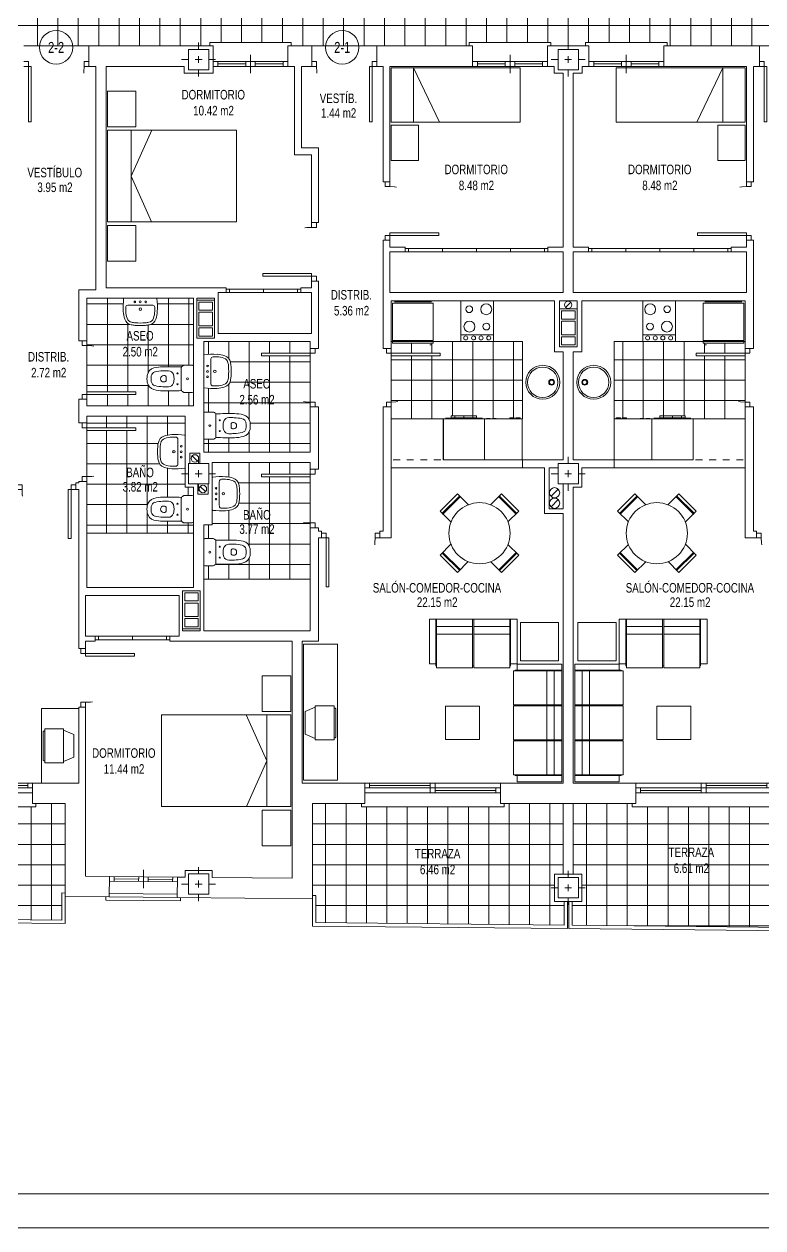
# Model space of a CAD drawing. Header units: millimetres. Extents: x 1426 to 1585, y -58 to 4.
# Drawn here: x 1497.25 to 1508.12, y -57.73 to -40.01 of the extents above; entities that cross this region are included whole.
import ezdxf
from ezdxf.enums import TextEntityAlignment as Align

# ---------------------------------------------------------------- set-up
doc = ezdxf.new("R2010")
doc.units = ezdxf.units.MM
doc.header["$LTSCALE"] = 0.35
for name, pattern in [('DASHDOT', [1, 0.5, -0.25, 0, -0.25]), ('HIDDEN', [0.375, 0.25, -0.125]), ('PUNTOS', [6.35, 0, -6.35])]:
    doc.linetypes.add(name, pattern=pattern)
doc.layers.get('0').update_dxf_attribs({"color": 5, "lineweight": 0})
for name, color, linetype, lineweight in [('BAJANTES', 9, 'Continuous', 0), ('BARRIDO_PUERTA', 251, 'PUNTOS', 0), ('CARPINTERIA', 4, 'Continuous', 0), ('COCINA', 7, 'Continuous', 0), ('CUBIERTA', 2, 'Continuous', 0), ('ESCALERAS', 7, 'Continuous', 0), ('FORMATO', 7, 'Continuous', 0), ('GRAFISMOS', 8, 'DASHDOT', 0), ('MUEBLES', 7, 'Continuous', 0), ('MUROS', 1, 'Continuous', 0), ('OCULTO', 11, 'HIDDEN', 0), ('PILARES', 7, 'Continuous', 0), ('SANITARIOS', 7, 'Continuous', 0), ('SHUNT', 9, 'Continuous', 0), ('SOLERIA', 251, 'Continuous', 0), ('SUPERFICIES', 2, 'Continuous', 0), ('TEXTOS', 3, 'Continuous', 0)]:
    doc.layers.add(name, color=color, linetype=linetype, lineweight=lineweight)
doc.styles.add('SWIS721 Lt', font='swisscl.ttf')
pattern_1 = [(90, (1501.45743, -44.68548), (-0.3, 6e-17), []), (180, (1501.45743, -44.68548), (-6e-17, -0.3), [])]

# ---------------------------------------------------------------- blocks, each defined once
blk = doc.blocks.new('PILAR 30x30')
at = {"layer": 'GRAFISMOS', "ltscale": 0.5}
for p, q in [((0, 0.25), (0, -0.25)), ((0.25, 0), (-0.25, 0))]:
    blk.add_line(p, q, dxfattribs=at)
at = {"layer": 'PILARES'}
blk.add_lwpolyline([(0.15, -0.15), (0.15, 0.15), (-0.15, 0.15), (-0.15, -0.15)], close=True, dxfattribs=at)
blk = doc.blocks.new('A$C7B596D43')
at = {"layer": 'MUEBLES'}
for p, q in [((0, 1.499), (0, 1.9)), ((0.516, 1.9), (0, 1.9)), ((0.516, 1.499), (0.516, 1.9)), ((0.564, 1.499), (0.564, 1.9)), ((1.364, 1.9), (0.564, 1.9)), ((1.364, 0), (1.364, 1.9)), ((0, 1.499), (0.516, 1.499)), ((1.364, 1.57), (0.564, 1.57)), ((0.564, 1.19), (1.364, 1.57)), ((0.564, 1.499), (0.564, 0)), ((0.564, 0), (1.364, 0))]:
    blk.add_line(p, q, dxfattribs=at)
blk = doc.blocks.new('M MESA o90')
at = {"layer": 'MUEBLES'}
for p, q in [((-0.18, 0.412), (-0.18, 0.638)), ((-0.18, 0.638), (0.18, 0.638)), ((-0.18, 0.58), (-0.18, 0.594)), ((-0.18, 0.594), (0.18, 0.594)), ((0.18, 0.58), (-0.18, 0.58)), ((0.18, 0.638), (0.18, 0.412)), ((-0.638, -0.178), (-0.638, 0.182)), ((-0.638, 0.182), (-0.412, 0.182)), ((-0.594, -0.178), (-0.594, 0.182)), ((-0.58, 0.182), (-0.58, -0.178)), ((0.638, 0.182), (0.412, 0.182)), ((0.58, 0.182), (0.58, -0.178)), ((0.594, -0.178), (0.594, 0.182)), ((0.638, -0.178), (0.638, 0.182)), ((-0.412, -0.178), (-0.638, -0.178)), ((-0.58, -0.178), (-0.594, -0.178)), ((0.412, -0.178), (0.638, -0.178)), ((0.58, -0.178), (0.594, -0.178)), ((-0.18, -0.638), (-0.18, -0.412)), ((0.18, -0.412), (0.18, -0.638)), ((-0.18, -0.58), (0.18, -0.58)), ((0.18, -0.594), (-0.18, -0.594)), ((0.18, -0.638), (-0.18, -0.638)), ((0.18, -0.58), (0.18, -0.594))]:
    blk.add_line(p, q, dxfattribs=at)
blk.add_circle((0, 0), 0.45, dxfattribs=at)
blk = doc.blocks.new('C COCINA')
at = {"layer": 'COCINA'}
blk.add_line((0.242, -0.499), (-0.242, -0.499), dxfattribs=at)
blk.add_lwpolyline([(0.242, -0.6), (-0.242, -0.6), (-0.242, 0), (0.242, 0)], close=True, dxfattribs=at)
for centre, radius in [((-0.117, -0.124), 0.0504), ((0.133, -0.125), 0.0808), ((-0.113, -0.38), 0.0808), ((0.136, -0.379), 0.0504), ((-0.168, -0.547), 0.0297), ((-0.053, -0.547), 0.0297), ((0.058, -0.547), 0.0297), ((0.171, -0.547), 0.0297)]:
    blk.add_circle(centre, radius, dxfattribs=at)
blk = doc.blocks.new('C FREGADERO1')
at = {"layer": 'SANITARIOS'}
for centre, radius in [((0, -0.3), 0.25), ((0, -0.3), 0.224), ((0, -0.169), 0.0423), ((0, -0.169), 0.0315)]:
    blk.add_circle(centre, radius, dxfattribs=at)
blk = doc.blocks.new('C FRIGORIFICO')
at = {"layer": 'COCINA'}
for p, q in [((0.62, -0.036), (0.02, -0.036)), ((0.02, -0.036), (0.02, -0.586)), ((0.592, -0.017), (0.049, -0.017)), ((0.62, -0.586), (0.62, -0.036)), ((0.02, -0.586), (0.62, -0.586)), ((0.62, -0.6), (0.02, -0.6)), ((0.02, -0.6), (0.02, -0.623)), ((0.02, -0.623), (0.62, -0.623)), ((0.597, -0.647), (0.567, -0.647)), ((0.597, -0.623), (0.597, -0.647)), ((0.62, -0.623), (0.62, -0.6))]:
    blk.add_line(p, q, dxfattribs=at)
blk = doc.blocks.new('C LAVADORA')
at = {"layer": 'SANITARIOS'}
for p, q in [((-0.303, 0), (-0.303, -0.6)), ((-0.303, 0), (0.303, 0)), ((0.303, 0), (0.303, -0.6)), ((0.303, -0.6), (-0.303, -0.6)), ((0.272, -0.61), (-0.272, -0.61)), ((-0.187, -0.618), (0.184, -0.618)), ((-0.187, -0.648), (-0.187, -0.618)), ((0.184, -0.648), (-0.187, -0.648)), ((-0.134, -0.618), (-0.134, -0.648)), ((0, -0.618), (0, -0.648)), ((0.131, -0.648), (0.131, -0.618)), ((0.184, -0.618), (0.184, -0.648))]:
    blk.add_line(p, q, dxfattribs=at)
blk.add_lwpolyline([(0.184, -0.648), (-0.187, -0.648), (-0.187, -0.618), (0.184, -0.618), (0.184, -0.648)], dxfattribs=at)
blk = doc.blocks.new('C LAVAVAJILLAS')
at = {"layer": 'SANITARIOS'}
for p, q in [((-0.278, -0.6), (-0.278, 0)), ((-0.278, 0), (0.278, 0)), ((0.278, -0.6), (0.278, 0)), ((0.278, -0.6), (-0.278, -0.6)), ((-0.248, -0.605), (-0.196, -0.605)), ((-0.159, -0.605), (-0.107, -0.605)), ((0.093, -0.605), (0.161, -0.605)), ((0.093, -0.615), (0.093, -0.605)), ((0.161, -0.615), (0.093, -0.615)), ((0.161, -0.615), (0.161, -0.605)), ((0.249, -0.605), (0.182, -0.605)), ((0.182, -0.615), (0.182, -0.605)), ((0.182, -0.615), (0.249, -0.615)), ((0.249, -0.615), (0.249, -0.605))]:
    blk.add_line(p, q, dxfattribs=at)
blk = doc.blocks.new('PSO_013A')
at = {"color": 0, "linetype": 'ByBlock'}
for p, q in [((-0.972, -0.602), (-0.972, 0)), ((-0.972, 0), (0.972, 0)), ((-0.873, 0), (-0.873, -0.602)), ((-0.862, -0.652), (-0.862, 0)), ((-0.301, -0.652), (-0.301, 0)), ((-0.282, -0.652), (-0.282, 0)), ((0.278, 0), (0.278, -0.652)), ((0.297, -0.652), (0.297, 0)), ((0.858, 0), (0.858, -0.652)), ((0.869, -0.602), (0.869, 0)), ((0.972, 0), (0.972, -0.602)), ((-0.301, -0.103), (-0.862, -0.103)), ((0.278, -0.103), (-0.282, -0.103)), ((0.858, -0.103), (0.297, -0.103)), ((-0.862, -0.202), (-0.301, -0.202)), ((-0.282, -0.202), (0.278, -0.202)), ((0.297, -0.202), (0.858, -0.202)), ((-0.873, -0.602), (-0.972, -0.602)), ((-0.873, -0.629), (-0.873, -0.606)), ((-0.873, -0.629), (-0.862, -0.629)), ((-0.282, -0.629), (-0.301, -0.629)), ((0.278, -0.629), (0.297, -0.629)), ((0.854, -0.629), (0.869, -0.629)), ((0.972, -0.602), (0.869, -0.602)), ((0.869, -0.629), (0.869, -0.606)), ((-0.301, -0.652), (-0.862, -0.652)), ((0.278, -0.652), (-0.282, -0.652)), ((0.858, -0.652), (0.297, -0.652))]:
    blk.add_line(p, q, dxfattribs=at)
blk = doc.blocks.new('PSO_012A')
at = {"color": 0, "linetype": 'ByBlock'}
for p, q in [((0.681, 0), (-0.681, 0)), ((-0.681, 0), (-0.681, -0.602)), ((-0.581, -0.625), (-0.581, 0)), ((-0.57, 0), (-0.57, -0.652)), ((-0.01, -0.652), (-0.01, 0)), ((0.01, -0.652), (0.01, 0)), ((0.57, 0), (0.57, -0.652)), ((0.581, 0), (0.581, -0.625)), ((0.681, -0.602), (0.681, 0)), ((-0.57, -0.099), (-0.01, -0.099)), ((0.01, -0.099), (0.57, -0.099)), ((-0.01, -0.202), (-0.57, -0.202)), ((0.01, -0.202), (0.57, -0.202)), ((-0.681, -0.602), (-0.581, -0.602)), ((-0.581, -0.625), (-0.574, -0.625)), ((-0.01, -0.625), (0.01, -0.625)), ((0.581, -0.625), (0.57, -0.625)), ((0.581, -0.602), (0.681, -0.602)), ((-0.57, -0.652), (-0.01, -0.652)), ((0.57, -0.652), (0.01, -0.652))]:
    blk.add_line(p, q, dxfattribs=at)
blk = doc.blocks.new('S INODORO1')
at = {"layer": 'SANITARIOS'}
for p, q in [((0.188, 0), (-0.188, 0)), ((-0.2, -0.018), (-0.2, -0.141)), ((-0.192, -0.157), (-0.188, -0.162)), ((0.192, -0.157), (0.188, -0.162)), ((0.2, -0.018), (0.2, -0.141)), ((-0.164, -0.18), (0.164, -0.18)), ((-0.047, -0.437), (-0.047, -0.424)), ((0.047, -0.437), (0.047, -0.424))]:
    blk.add_line(p, q, dxfattribs=at)
blk.add_lwpolyline([(0.118, -0.367, 0.314585), (0.068, -0.297)], format="xyb", dxfattribs=at)
for centre, radius in [((0, -0.09), 0.0135), ((0, -0.09), 0.0135), ((-0.08, -0.236), 0.0075), ((0.08, -0.236), 0.0075)]:
    blk.add_circle(centre, radius, dxfattribs=at)
for centre, radius, start, end in [((0.18, -0.018), 0.02, 0, 65.6901), ((-0.18, -0.018), 0.02, 114.3099, 180), ((-0.181, -0.141), 0.019, 180, 235.0628), ((-0.164, -0.155), 0.025, 196.2152, 246.6224), ((0.164, -0.155), 0.025, 293.3776, 343.7848), ((0.181, -0.141), 0.019, 304.9372, 0), ((5.322, -0.383), 5.5, 177.8638, 180.7095), ((-0.164, -0.155), 0.025, 246.6224, 270), ((-0.043, -0.368), 0.075, 109.984, 179.8352), ((0, -0.485), 0.2, 70.016, 109.984), ((0.164, -0.155), 0.025, 270, 293.3776), ((-5.322, -0.383), 5.5, 359.2905, 2.1362), ((0.373, -0.444), 0.55, 180.7095, 194.5395), ((5.322, -0.383), 5.44, 179.8352, 180.7095), ((0.373, -0.444), 0.49, 180.7095, 194.5395), ((-0.027, -0.424), 0.02, 99.7151, 180), ((0, -0.437), 0.047, 180, 270), ((0, -0.582), 0.18, 80.2849, 99.7151), ((0, -0.437), 0.047, 270, 0), ((0.027, -0.424), 0.02, 0, 80.2849), ((-0.373, -0.444), 0.49, 345.4605, 359.2905), ((-5.322, -0.383), 5.44, 359.2905, 0.1648), ((-0.373, -0.444), 0.55, 345.4605, 359.2905), ((-0.03, -0.549), 0.134, 194.5395, 261.1838), ((-0.03, -0.549), 0.074, 194.5395, 261.1838), ((0, -0.355), 0.33, 261.1838, 278.8162), ((0, -0.355), 0.27, 261.1838, 278.8162), ((0.03, -0.549), 0.074, 278.8162, 345.4605), ((0.03, -0.549), 0.134, 278.8162, 345.4605)]:
    blk.add_arc(centre, radius, start, end, dxfattribs=at)
blk = doc.blocks.new('A$C70ED1BAF')
at = {"layer": 'MUEBLES'}
for p, q in [((0, 2.504), (0.42, 2.504)), ((0, 1.979), (0, 2.504)), ((0.42, 2.504), (0.42, 2.451)), ((0.42, 2.031), (0.42, 2.451)), ((0.053, 1.979), (0, 1.979)), ((0.42, 1.979), (0.053, 1.979)), ((0.42, 2.031), (0.42, 1.979)), ((0.053, 1.926), (0, 1.926)), ((0, 0.576), (0, 1.926)), ((0.053, 1.926), (1.9, 1.926)), ((0.352, 1.251), (0.651, 1.926)), ((0.352, 1.926), (0.352, 0.576)), ((1.9, 1.926), (1.9, 0.576)), ((0.656, 0.576), (0.352, 1.251)), ((0.053, 0.576), (0, 0.576)), ((1.9, 0.576), (0.053, 0.576)), ((0.053, 0.525), (0, 0.525)), ((0, 0), (0, 0.525)), ((0.053, 0.525), (0.42, 0.525)), ((0.42, 0.525), (0.42, 0.473)), ((0.42, 0.053), (0.42, 0.473)), ((0.42, 0), (0, 0)), ((0.42, 0.053), (0.42, 0))]:
    blk.add_line(p, q, dxfattribs=at)
blk = doc.blocks.new('S LAVABO1')
at = {"layer": 'SANITARIOS'}
for p, q in [((0.296, 0), (-0.296, 0)), ((-0.207, -0.13), (0.207, -0.13))]:
    blk.add_line(p, q, dxfattribs=at)
for centre, radius in [((-0.1, -0.07), 0.015), ((0, -0.205), 0.023), ((0, -0.07), 0.0175), ((0.1, -0.07), 0.015)]:
    blk.add_circle(centre, radius, dxfattribs=at)
for centre, radius, start, end in [((-0.296, -0.01), 0.01, 90, 173.6262), ((0.296, -0.01), 0.01, 6.3738, 90), ((1.185, -0.175), 1.5, 173.6262, 182.693), ((1.186, -0.221), 1.454, 178.0234, 180.898), ((-0.227, -0.171), 0.04, 95.5937, 179.6995), ((-0.207, -0.38), 0.25, 90, 95.5937), ((0.207, -0.38), 0.25, 84.4063, 90), ((0.227, -0.171), 0.04, 0.3005, 84.4063), ((-1.186, -0.221), 1.454, 359.102, 1.9766), ((-1.185, -0.175), 1.5, 357.307, 6.3738), ((0.186, -0.222), 0.5, 182.693, 199.3406), ((-0.135, -0.335), 0.16, 199.3406, 257.4429), ((0.186, -0.222), 0.454, 182.693, 199.3406), ((-0.135, -0.335), 0.114, 199.3406, 257.4429), ((0.135, -0.335), 0.114, 282.5571, 340.6594), ((0.135, -0.335), 0.16, 282.5571, 340.6594), ((-0.186, -0.222), 0.454, 340.6594, 357.307), ((-0.186, -0.222), 0.5, 340.6594, 357.307), ((-0.061, -0.003), 0.5, 257.4429, 266.4982), ((-0.061, -0.003), 0.454, 257.4429, 266.4982), ((0, 0.995), 1.5, 266.4982, 273.5018), ((0, 0.995), 1.454, 266.4982, 273.5018), ((0.061, -0.003), 0.454, 273.5018, 282.5571), ((0.061, -0.003), 0.5, 273.5018, 282.5571)]:
    blk.add_arc(centre, radius, start, end, dxfattribs=at)
blk = doc.blocks.new('M TV')
at = {"layer": 'MUEBLES'}
for p, q in [((-0.252, -0.172), (-0.252, -0.45)), ((0.252, -0.172), (-0.252, -0.172)), ((-0.23, -0.172), (-0.168, -0.023)), ((0.168, -0.023), (-0.168, -0.023)), ((0.23, -0.172), (0.168, -0.023)), ((0.252, -0.45), (0.252, -0.172)), ((0.252, -0.45), (-0.252, -0.45)), ((0.205, -0.474), (-0.209, -0.474)), ((0.215, -0.45), (0.215, -0.464))]:
    blk.add_line(p, q, dxfattribs=at)
blk.add_lwpolyline([(-0.219, -0.464), (-0.219, -0.45)], dxfattribs=at)
for centre, start, end in [((-0.209, -0.464), 180, 270), ((0.205, -0.464), 270, 0)]:
    blk.add_arc(centre, 0.0101, start, end, dxfattribs=at)
blk = doc.blocks.new('bajante')
at = {"layer": 'BAJANTES'}
blk.add_line((-0.039, -0.039), (0.039, 0.039), dxfattribs=at)
blk.add_circle((0, 0), 0.055, dxfattribs=at)
blk = doc.blocks.new('SHUNT 56x21')
at = {"layer": 'SHUNT'}
for p, q in [((0, 0.26), (0, 0)), ((0.56, 0.26), (0, 0.26)), ((0.15, 0.23), (0.03, 0.23)), ((0.03, 0.23), (0.03, 0.03)), ((0.15, 0.23), (0.15, 0.03)), ((0.18, 0.23), (0.18, 0.03)), ((0.18, 0.23), (0.38, 0.23)), ((0.38, 0.23), (0.38, 0.03)), ((0.53, 0.23), (0.41, 0.23)), ((0.41, 0.23), (0.41, 0.03)), ((0.53, 0.23), (0.53, 0.03)), ((0.56, 0.26), (0.56, 0)), ((0, 0), (0.56, 0)), ((0.15, 0.03), (0.03, 0.03)), ((0.18, 0.03), (0.38, 0.03)), ((0.53, 0.03), (0.41, 0.03))]:
    blk.add_line(p, q, dxfattribs=at)
blk = doc.blocks.new('SHUNT o15')
at = {"layer": 'SHUNT'}
blk.add_line((-0.053, -0.053), (0.053, 0.053), dxfattribs=at)
blk.add_circle((0, 0), 0.075, dxfattribs=at)
blk = doc.blocks.new('C VC200')
at = {"layer": 'CARPINTERIA'}
for p, q in [((2, 0), (0, 0)), ((0.07, 0), (0.07, -0.07)), ((0.965, 0), (0.965, -0.14)), ((1.035, 0), (1.035, -0.14)), ((2, -0.07), (0, -0.07)), ((2, -0.14), (0, -0.14)), ((0.965, -0.035), (0.07, -0.035)), ((1.93, -0.105), (1.035, -0.105)), ((1.93, -0.07), (1.93, -0.14)), ((-0.05, -0.35), (-0.05, -0.3)), ((2.05, -0.35), (-0.05, -0.35)), ((2.05, -0.3), (2.05, -0.35))]:
    blk.add_line(p, q, dxfattribs=at)
blk = doc.blocks.new('C P072')
at = {"layer": 'BARRIDO_PUERTA'}
blk.add_arc((0.068, -0.001), 0.722, 0.0689, 86.658, dxfattribs=at)
at = {"layer": 'CARPINTERIA'}
for p, q in [((0.07, 0.72), (0.11, 0.72)), ((0.07, 0), (0.07, 0.72)), ((0.11, 0.72), (0.11, 0)), ((0, 0), (0.07, 0)), ((0.11, 0), (0.07, 0)), ((0.07, 0), (0.07, -0.07)), ((0.79, 0), (0.79, -0.07)), ((0.86, 0), (0.79, 0)), ((0.07, -0.07), (0, -0.07)), ((0.79, -0.07), (0.86, -0.07))]:
    blk.add_line(p, q, dxfattribs=at)
blk = doc.blocks.new('C P082')
at = {"layer": 'BARRIDO_PUERTA'}
blk.add_arc((0.07, 0), 0.82, 0, 87.204, dxfattribs=at)
at = {"layer": 'CARPINTERIA'}
for p, q in [((0.07, 0.819), (0.11, 0.819)), ((0.07, 0), (0.07, 0.819)), ((0.11, 0.819), (0.11, 0)), ((0, 0), (0.07, 0)), ((0.11, 0), (0.07, 0)), ((0.07, 0), (0.07, -0.07)), ((0.89, 0), (0.89, -0.07)), ((0.96, 0), (0.89, 0)), ((0.07, -0.07), (0, -0.07)), ((0.89, -0.07), (0.96, -0.07))]:
    blk.add_line(p, q, dxfattribs=at)
blk = doc.blocks.new('C VA100')
at = {"layer": 'CARPINTERIA'}
for p, q in [((0.5, 0), (0, 0)), ((0.07, 0), (0.07, -0.07)), ((0.43, 0), (0.43, -0.07)), ((0.5, -0.17), (0.5, 0.1)), ((1, 0), (0.5, 0)), ((0.57, 0), (0.57, -0.07)), ((0.93, 0), (0.93, -0.07)), ((0.5, -0.07), (0, -0.07)), ((0.43, -0.035), (0.07, -0.035)), ((1, -0.07), (0.5, -0.07)), ((0.93, -0.035), (0.57, -0.035)), ((-0.05, -0.35), (-0.05, -0.3)), ((1.05, -0.35), (-0.05, -0.35)), ((1.05, -0.3), (1.05, -0.35))]:
    blk.add_line(p, q, dxfattribs=at)
blk = doc.blocks.new('A$C26967853')
at = {"layer": 'CARPINTERIA'}
for p, q in [((1.2, 0.45), (0, 0.45)), ((0, 0.45), (0, 0.4)), ((1.2, 0.4), (1.2, 0.45)), ((0.6, 0.27), (0.6, 0)), ((0.6, 0.17), (0.05, 0.17)), ((0.6, 0.1), (0.05, 0.1)), ((0.12, 0.1), (0.12, 0.17)), ((0.53, 0.135), (0.12, 0.135)), ((0.53, 0.1), (0.53, 0.17)), ((1.15, 0.17), (0.6, 0.17)), ((1.15, 0.1), (0.6, 0.1)), ((0.67, 0.1), (0.67, 0.17)), ((1.08, 0.135), (0.67, 0.135)), ((1.08, 0.1), (1.08, 0.17))]:
    blk.add_line(p, q, dxfattribs=at)
blk = doc.blocks.new('ARMARIO 4H')
at = {"layer": 'CARPINTERIA'}
for p, q in [((0, 0.05), (2.1, 0.05)), ((0, 0), (2.1, 0)), ((0.05, 0.05), (0.05, 0)), ((0.55, 0.05), (0.55, 0)), ((1.05, 0.05), (1.05, 0)), ((1.55, 0.05), (1.55, 0)), ((2.05, 0.05), (2.05, 0))]:
    blk.add_line(p, q, dxfattribs=at)
blk = doc.blocks.new('ARMARIO 2H')
at = {"layer": 'CARPINTERIA'}
for p, q in [((0, 0.05), (1.1, 0.05)), ((0, 0), (1.1, 0)), ((0.05, 0.05), (0.05, 0)), ((0.55, 0.05), (0.55, 0)), ((1.05, 0.05), (1.05, 0))]:
    blk.add_line(p, q, dxfattribs=at)

msp = doc.modelspace()

# ---------------------------------------------------------------- hatches: boundary and pattern name
at = {"layer": 'SOLERIA'}
h = msp.add_hatch(dxfattribs=at)
h.set_pattern_fill('ANSI37', color=256, scale=2.403, angle=45, style=0)
h.set_pattern_definition([(90, (1505.25163, -39.7355), (-0.300375, 6e-17), []), (180, (1505.25163, -39.7355), (-6e-17, -0.300375), [])])
h.paths.add_polyline_path([(1490.303, -39.135), (1496.951, -39.135), (1496.951, -37.946), (1499.151, -37.946), (1499.151, -39.135), (1511.402, -39.135), (1511.402, -39.045), (1513.552, -39.045), (1513.552, -39.135), (1520.2, -39.135), (1520.2, -40.335), (1517.582, -40.335), (1517.582, -40.285), (1516.382, -40.285), (1516.382, -40.335), (1515.871, -40.335), (1515.871, -40.285), (1514.671, -40.285), (1514.671, -40.335), (1510.526, -40.335), (1510.526, -40.285), (1509.326, -40.285), (1509.326, -40.335), (1506.707, -40.335), (1506.707, -40.285), (1505.507, -40.285), (1505.507, -40.335), (1504.996, -40.335), (1504.996, -40.285), (1503.796, -40.285), (1503.796, -40.335), (1501.177, -40.335), (1501.177, -40.285), (1499.977, -40.285), (1499.977, -40.335), (1495.832, -40.335), (1495.832, -40.285), (1494.632, -40.285), (1494.632, -40.335), (1494.121, -40.335), (1494.121, -40.285), (1492.921, -40.285), (1492.921, -40.335), (1490.303, -40.335)])
h = msp.add_hatch(dxfattribs=at)
h.set_pattern_fill('ANSI37', color=256, scale=2.4, angle=45, style=0)
h.set_pattern_definition([(90, (1498.17082, -45.6325), (-0.3, 6e-17), []), (180, (1498.17082, -45.6325), (-6e-17, -0.3), [])])
h.paths.add_polyline_path([(1499.739, -44.045), (1499.192, -44.045, -0.381994), (1499.2, -44.053, -0.039582), (1499.206, -44.242, -0.072767), (1499.184, -44.356, -0.259094), (1499.091, -44.438, -0.039532), (1499.028, -44.447, -0.030568), (1498.882, -44.447, -0.039532), (1498.819, -44.438, -0.259094), (1498.726, -44.356, -0.072767), (1498.704, -44.242, -0.039582), (1498.71, -44.053, -0.381994), (1498.718, -44.045), (1498.171, -44.045), (1498.171, -44.673), (1498.171, -44.743, -0.396883), (1498.891, -45.423), (1498.891, -45.463), (1498.171, -45.463), (1498.171, -45.533), (1498.171, -45.633), (1499.739, -45.633), (1499.739, -45.421, -0.294743), (1499.721, -45.433), (1499.598, -45.433, -0.244989), (1499.583, -45.424), (1499.577, -45.421, -0.223559), (1499.561, -45.406, -0.012417), (1499.288, -45.41, -0.060418), (1499.157, -45.392, -0.299274), (1499.058, -45.283, -0.077088), (1499.058, -45.182, -0.299274), (1499.157, -45.073, -0.060418), (1499.288, -45.055, -0.012417), (1499.561, -45.059, -0.223559), (1499.577, -45.045), (1499.583, -45.041, -0.244989), (1499.598, -45.033), (1499.721, -45.033, -0.294743), (1499.739, -45.044)])
h.paths.add_polyline_path([(1498.171, -44.743), (1498.171, -45.423), (1498.891, -45.423, 0.396883)], flags=17)
h = msp.add_hatch(dxfattribs=at)
h.set_pattern_fill('ANSI37', color=256, scale=2.4, angle=45, style=0)
h.set_pattern_definition(pattern_1)
h.paths.add_polyline_path([(1501.457, -44.895), (1500.737, -44.895, 0.396883), (1501.457, -45.575)], flags=17)
h.paths.add_polyline_path([(1500.737, -44.895), (1500.737, -44.855), (1501.457, -44.855), (1501.457, -44.785), (1501.457, -44.685), (1499.889, -44.685), (1499.889, -44.887, -0.381994), (1499.896, -44.879, -0.039582), (1500.086, -44.873, -0.072767), (1500.2, -44.895, -0.259094), (1500.282, -44.988, -0.039532), (1500.291, -45.05, -0.030568), (1500.291, -45.197, -0.039532), (1500.282, -45.259, -0.259094), (1500.2, -45.352, -0.072767), (1500.086, -45.374, -0.039582), (1499.896, -45.368, -0.381994), (1499.889, -45.36), (1499.889, -45.633), (1499.889, -45.734, -0.294351), (1499.907, -45.723), (1500.03, -45.723, -0.244989), (1500.046, -45.731), (1500.051, -45.735, -0.223559), (1500.067, -45.749, -0.012417), (1500.34, -45.745, -0.060418), (1500.471, -45.763, -0.299274), (1500.57, -45.872, -0.077088), (1500.57, -45.973, -0.299274), (1500.471, -46.082, -0.060418), (1500.34, -46.1, -0.012417), (1500.067, -46.096, -0.223559), (1500.051, -46.111), (1500.046, -46.114, -0.244989), (1500.03, -46.123), (1499.907, -46.123, -0.294351), (1499.889, -46.111), (1499.889, -46.315), (1501.457, -46.315), (1501.457, -45.645), (1501.457, -45.575, -0.396883)])
h = msp.add_hatch(dxfattribs=at)
h.set_pattern_fill('ANSI37', color=256, scale=2.4, angle=45, style=0)
h.set_pattern_definition([(90, (1502.64743, -45.25465), (-0.3, 6e-17), []), (180, (1502.64743, -45.25465), (-6e-17, -0.3), [])])
h.paths.add_polyline_path([(1504.577, -44.685), (1503.267, -44.685), (1503.267, -44.708), (1502.667, -44.708), (1502.667, -44.685), (1502.647, -44.685), (1502.647, -44.785), (1502.647, -44.785), (1502.647, -44.855), (1503.367, -44.855), (1503.367, -44.895, -0.396883), (1502.647, -45.575), (1502.647, -45.645), (1502.647, -45.645), (1502.647, -45.824), (1504.577, -45.824)])
h.paths.add_polyline_path([(1503.901, -45.776), (1503.901, -45.806), (1503.531, -45.806), (1503.531, -45.776)], flags=16)
h.paths.add_polyline_path([(1504.391, -45.809), (1504.459, -45.809), (1504.459, -45.818), (1504.391, -45.818)], flags=16)
h.paths.add_polyline_path([(1504.48, -45.809), (1504.547, -45.809), (1504.547, -45.818), (1504.48, -45.818)], flags=16)
h.paths.add_polyline_path([(1503.367, -44.895), (1502.647, -44.895), (1502.647, -45.575, 0.396883)], flags=17)
h = msp.add_hatch(dxfattribs=at)
h.set_pattern_fill('ANSI37', color=256, scale=2.4, angle=45, style=0)
h.set_pattern_definition([(90, (1507.85582, -45.25465), (0.3, 6e-17), []), (7e-15, (1507.85582, -45.25465), (6e-17, -0.3), [])])
h.paths.add_polyline_path([(1505.927, -44.685), (1507.236, -44.685), (1507.236, -44.708), (1507.836, -44.708), (1507.836, -44.685), (1507.856, -44.685), (1507.856, -44.785), (1507.856, -44.785), (1507.856, -44.855), (1507.136, -44.855), (1507.136, -44.895, 0.396883), (1507.856, -45.575), (1507.856, -45.645), (1507.856, -45.645), (1507.856, -45.824), (1505.927, -45.824)])
h.paths.add_polyline_path([(1506.602, -45.776), (1506.602, -45.806), (1506.973, -45.806), (1506.973, -45.776)], flags=16)
h.paths.add_polyline_path([(1506.112, -45.809), (1506.044, -45.809), (1506.044, -45.818), (1506.112, -45.818)], flags=16)
h.paths.add_polyline_path([(1506.023, -45.809), (1505.956, -45.809), (1505.956, -45.818), (1506.023, -45.818)], flags=16)
h.paths.add_polyline_path([(1507.136, -44.895), (1507.856, -44.895), (1507.856, -45.575, -0.396883)], flags=17)
h = msp.add_hatch(dxfattribs=at)
h.set_pattern_fill('ANSI37', color=256, scale=2.4, angle=45, style=0)
h.set_pattern_definition(pattern_1)
h.paths.add_polyline_path([(1498.891, -45.993), (1498.171, -45.993), (1498.171, -46.673, 0.396883)], flags=17)
h.paths.add_polyline_path([(1499.614, -45.783), (1498.171, -45.783), (1498.171, -45.883), (1498.171, -45.953), (1498.891, -45.953), (1498.891, -45.993, -0.396883), (1498.171, -46.673), (1498.171, -46.743), (1498.171, -47.503), (1499.739, -47.503), (1499.739, -47.341, -0.294743), (1499.721, -47.353), (1499.598, -47.353, -0.244989), (1499.583, -47.345), (1499.577, -47.341, -0.223559), (1499.561, -47.327, -0.012417), (1499.288, -47.33, -0.060418), (1499.157, -47.313, -0.299274), (1499.058, -47.204, -0.077088), (1499.058, -47.103, -0.299274), (1499.157, -46.993, -0.060418), (1499.288, -46.976, -0.012417), (1499.561, -46.979, -0.223559), (1499.577, -46.965), (1499.583, -46.961, -0.244989), (1499.598, -46.953), (1499.721, -46.953, -0.294743), (1499.739, -46.965), (1499.739, -46.83), (1499.614, -46.83), (1499.614, -46.543, -0.381994), (1499.607, -46.551, -0.039582), (1499.417, -46.557, -0.072767), (1499.304, -46.535, -0.259094), (1499.221, -46.442, -0.039532), (1499.212, -46.379, -0.030568), (1499.212, -46.233, -0.039532), (1499.221, -46.17, -0.259094), (1499.304, -46.077, -0.072767), (1499.417, -46.055, -0.039582), (1499.607, -46.061, -0.381994), (1499.614, -46.069)])
h = msp.add_hatch(dxfattribs=at)
h.set_pattern_fill('ANSI37', color=256, scale=2.4, angle=45, style=0)
h.set_pattern_definition([(90, (1501.45743, -46.4653), (-0.3, 6e-17), []), (180, (1501.45743, -46.4653), (-6e-17, -0.3), [])])
h.paths.add_polyline_path([(1501.457, -46.565), (1501.457, -46.465), (1500.014, -46.465), (1500.014, -46.688, -0.381994), (1500.021, -46.68, -0.039582), (1500.211, -46.674, -0.072767), (1500.325, -46.696, -0.259094), (1500.407, -46.789, -0.039532), (1500.416, -46.851, -0.030568), (1500.416, -46.998, -0.039532), (1500.407, -47.06, -0.259094), (1500.325, -47.153, -0.072767), (1500.211, -47.175, -0.039582), (1500.021, -47.169, -0.381994), (1500.014, -47.161), (1500.014, -47.384), (1499.889, -47.384), (1499.889, -47.596, -0.294743), (1499.907, -47.584), (1500.03, -47.584, -0.244989), (1500.046, -47.592), (1500.051, -47.596, -0.223559), (1500.067, -47.61, -0.012417), (1500.34, -47.606, -0.060418), (1500.471, -47.624, -0.299274), (1500.57, -47.733, -0.077088), (1500.57, -47.834, -0.299274), (1500.471, -47.944, -0.060418), (1500.34, -47.961, -0.012417), (1500.067, -47.958, -0.223559), (1500.051, -47.972), (1500.046, -47.976, -0.244989), (1500.03, -47.984), (1499.907, -47.984, -0.294743), (1499.889, -47.972), (1499.889, -48.184), (1501.457, -48.184), (1501.457, -47.425), (1501.457, -47.355, -0.396881), (1500.737, -46.675), (1500.737, -46.635), (1501.457, -46.635)])
h.paths.add_polyline_path([(1501.457, -46.675), (1500.737, -46.675, 0.396881), (1501.457, -47.355)], flags=17)
at = {"layer": 'SOLERIA', "linetype": 'Continuous'}
h = msp.add_hatch(dxfattribs=at)
h.set_pattern_fill('ANSI37', color=256, scale=2.4, angle=45, style=0)
h.set_pattern_definition([(90, (1496.15122, -51.48548), (-0.3, 6e-17), []), (180, (1496.15122, -51.48548), (-6e-17, -0.3), [])])
h.paths.add_polyline_path([(1497.851, -51.485), (1497.42, -51.485), (1497.42, -51.535), (1495.32, -51.535), (1495.32, -51.485), (1494.452, -51.485), (1494.452, -52.414), (1494.577, -52.414), (1494.577, -52.814), (1494.437, -52.814), (1494.437, -53.166), (1497.801, -53.2), (1497.801, -52.8), (1497.851, -52.801)])
at = {"layer": 'SOLERIA'}
h = msp.add_hatch(dxfattribs=at)
h.set_pattern_fill('ANSI37', color=256, scale=2.4, angle=45, style=0)
h.set_pattern_definition([(90, (1503.1828, -51.48548), (-0.3, 6e-17), []), (180, (1503.1828, -51.48548), (-6e-17, -0.3), [])])
h.paths.add_polyline_path([(1505.177, -51.485), (1504.308, -51.485), (1504.308, -51.535), (1502.208, -51.535), (1502.208, -51.485), (1501.489, -51.485), (1501.489, -52.837), (1501.539, -52.837), (1501.539, -53.237), (1505.192, -53.276), (1505.192, -52.924), (1505.052, -52.924), (1505.052, -52.524), (1505.177, -52.524)])
h = msp.add_hatch(dxfattribs=at)
h.set_pattern_fill('ANSI37', color=256, scale=2.4, angle=45, style=0)
h.set_pattern_definition([(90, (1507.32046, -51.48548), (-0.3, 6e-17), []), (180, (1507.32046, -51.48548), (-6e-17, -0.3), [])])
h.paths.add_polyline_path([(1509.014, -51.485), (1508.295, -51.485), (1508.295, -51.535), (1506.195, -51.535), (1506.195, -51.485), (1505.327, -51.485), (1505.327, -52.524), (1505.452, -52.524), (1505.452, -52.924), (1505.312, -52.924), (1505.312, -53.276), (1508.964, -53.313), (1508.964, -52.913), (1509.014, -52.913)])

# ---------------------------------------------------------------- linework, layer by layer
at = {"layer": 'COCINA'}
for p, q in [((1502.647, -44.685), (1504.577, -44.685)), ((1504.577, -44.685), (1504.577, -45.824)), ((1507.856, -44.685), (1505.927, -44.685)), ((1505.927, -44.685), (1505.927, -45.824)), ((1502.647, -45.824), (1504.577, -45.824)), ((1503.415, -46.424), (1503.415, -45.824)), ((1507.856, -45.824), (1505.927, -45.824)), ((1507.089, -46.424), (1507.089, -45.824))]:
    msp.add_line(p, q, dxfattribs=at)
at = {"layer": 'CUBIERTA'}
for p, q in [((1505.177, -51.485), (1505.177, -52.524)), ((1505.327, -51.485), (1505.327, -52.524)), ((1497.801, -52.8), (1497.851, -52.801))]:
    msp.add_line(p, q, dxfattribs=at)
at = {"layer": 'ESCALERAS', "lineweight": 0}
msp.add_line((1505.382, -44.085), (1505.122, -44.085), dxfattribs=at)
at = {"layer": 'ESCALERAS'}
for p, q in [((1505.122, -44.085), (1505.122, -44.765)), ((1505.382, -44.085), (1505.382, -44.765)), ((1505.122, -44.765), (1505.382, -44.765)), ((1504.577, -46.544), (1502.647, -46.544)), ((1504.972, -46.544), (1505.102, -46.544)), ((1504.972, -46.544), (1504.972, -47.145)), ((1505.102, -46.544), (1505.102, -46.78)), ((1505.927, -46.544), (1507.856, -46.544)), ((1505.102, -46.78), (1505.177, -46.78)), ((1505.177, -47.145), (1505.177, -46.78)), ((1504.972, -47.145), (1505.177, -47.145)), ((1497.801, -52.8), (1497.801, -53.2)), ((1497.851, -52.851), (1497.851, -53.251)), ((1498.499, -52.807), (1499.499, -52.817)), ((1498.499, -52.857), (1499.499, -52.867)), ((1501.539, -52.837), (1501.489, -52.837)), ((1501.489, -52.887), (1501.489, -53.287)), ((1501.539, -52.837), (1501.539, -53.237)), ((1505.192, -53.276), (1505.192, -52.924)), ((1505.242, -53.325), (1505.242, -52.924)), ((1505.262, -53.325), (1505.262, -52.924)), ((1505.312, -53.276), (1505.312, -52.924)), ((1497.851, -53.251), (1494.387, -53.216)), ((1494.437, -53.166), (1497.801, -53.2)), ((1501.489, -53.287), (1505.242, -53.325)), ((1505.192, -53.276), (1501.539, -53.237)), ((1509.014, -53.363), (1505.262, -53.325)), ((1505.312, -53.276), (1508.964, -53.313))]:
    msp.add_line(p, q, dxfattribs=at)
for points in [[(1499.789, -44.635), (1500.049, -44.635), (1500.049, -44.045), (1499.789, -44.045)], [(1499.684, -46.33), (1499.684, -46.48), (1499.834, -46.48), (1499.834, -46.33)], [(1499.802, -46.78), (1499.802, -46.93), (1499.952, -46.93), (1499.952, -46.78)], [(1499.579, -48.353), (1499.839, -48.353), (1499.839, -48.943), (1499.579, -48.943)]]:
    msp.add_lwpolyline(points, close=True, dxfattribs=at)
at = {"layer": 'FORMATO'}
msp.add_lwpolyline([(1531.448, -28.03), (1531.448, -57.73), (1478.948, -57.73), (1478.948, -28.03)], close=True, dxfattribs=at)
at = {"layer": 'FORMATO', "color": 1}
msp.add_lwpolyline([(1530.948, -28.53), (1530.948, -57.23), (1479.448, -57.23), (1479.448, -28.53)], close=True, dxfattribs=at)
at = {"layer": 'MUEBLES'}
for points in [[(1504.548, -49.382), (1504.548, -48.822), (1505.108, -48.822), (1505.108, -49.382)], [(1505.956, -49.382), (1505.956, -48.822), (1505.395, -48.822), (1505.395, -49.382)], [(1501.359, -49.139), (1501.359, -51.139), (1501.859, -51.139), (1501.859, -49.139)], [(1497.501, -50.085), (1498.051, -50.085), (1498.051, -51.185), (1497.501, -51.185)], [(1503.945, -50.051), (1503.445, -50.051), (1503.445, -50.542), (1503.945, -50.542)], [(1506.558, -50.051), (1507.058, -50.051), (1507.058, -50.542), (1506.558, -50.542)]]:
    msp.add_lwpolyline(points, close=True, dxfattribs=at)
at = {"layer": 'MUROS'}
for p, q in [((1498.2, -40.635), (1498.2, -40.335)), ((1501.127, -40.635), (1501.127, -40.335)), ((1501.478, -40.635), (1501.478, -40.335)), ((1502.438, -40.635), (1502.438, -40.335)), ((1503.846, -40.635), (1503.846, -40.335)), ((1506.657, -40.635), (1506.657, -40.335)), ((1508.065, -40.635), (1508.065, -40.335)), ((1505.047, -40.736), (1505.047, -40.635)), ((1505.456, -40.736), (1505.456, -40.635)), ((1502.627, -42.335), (1502.527, -42.335)), ((1507.876, -42.335), (1507.976, -42.335)), ((1507.876, -42.335), (1507.976, -42.335)), ((1501.477, -42.935), (1501.577, -42.935)), ((1502.627, -43.195), (1502.527, -43.195)), ((1507.876, -43.195), (1507.976, -43.195)), ((1507.876, -43.195), (1507.976, -43.195)), ((1498.051, -43.925), (1498.051, -44.673)), ((1498.301, -43.925), (1498.051, -43.925)), ((1500.219, -43.895), (1500.219, -43.965)), ((1501.319, -43.895), (1501.319, -43.965)), ((1501.477, -43.795), (1501.577, -43.795)), ((1501.577, -44.785), (1501.577, -43.795)), ((1499.739, -44.045), (1498.171, -44.045)), ((1498.171, -44.045), (1498.171, -44.673)), ((1500.099, -44.565), (1500.099, -43.965)), ((1501.319, -43.965), (1501.477, -43.965)), ((1505.052, -44.835), (1505.052, -44.085)), ((1505.452, -44.835), (1505.452, -44.085)), ((1498.171, -44.673), (1498.051, -44.673)), ((1501.457, -44.785), (1501.457, -44.685)), ((1501.577, -44.785), (1501.457, -44.785)), ((1502.647, -44.785), (1502.527, -44.785)), ((1507.856, -44.785), (1507.976, -44.785)), ((1505.177, -44.835), (1505.052, -44.835)), ((1505.327, -44.835), (1505.452, -44.835)), ((1498.051, -45.533), (1498.171, -45.533)), ((1499.889, -46.315), (1499.889, -45.633)), ((1501.457, -45.645), (1501.577, -45.645)), ((1502.647, -45.645), (1502.527, -45.645)), ((1507.856, -45.645), (1507.976, -45.645)), ((1498.051, -45.883), (1498.171, -45.883)), ((1499.889, -46.28), (1499.889, -46.28)), ((1504.902, -46.544), (1504.902, -47.215)), ((1505.452, -46.83), (1505.452, -46.544)), ((1498.171, -46.743), (1498.051, -46.743)), ((1505.327, -46.83), (1505.452, -46.83)), ((1504.902, -47.215), (1505.177, -47.215)), ((1501.457, -47.425), (1501.577, -47.425)), ((1507.976, -47.475), (1508.021, -47.475)), ((1508.021, -47.575), (1508.021, -47.475)), ((1502.647, -47.575), (1502.482, -47.575)), ((1507.856, -47.575), (1508.021, -47.575)), ((1499.529, -49.023), (1499.529, -48.423)), ((1498.151, -49.023), (1498.29, -49.023)), ((1498.29, -49.023), (1498.29, -49.093)), ((1499.39, -49.023), (1499.39, -49.093)), ((1499.529, -49.023), (1499.39, -49.023)), ((1498.151, -49.204), (1498.051, -49.204)), ((1498.051, -51.185), (1497.37, -51.185)), ((1497.37, -51.185), (1497.37, -51.485)), ((1502.258, -51.185), (1501.339, -51.185)), ((1502.258, -51.185), (1502.258, -51.485)), ((1504.258, -51.185), (1504.258, -51.485)), ((1504.258, -51.185), (1504.258, -51.485)), ((1504.258, -51.185), (1505.177, -51.185)), ((1506.245, -51.185), (1505.327, -51.185)), ((1506.245, -51.185), (1506.245, -51.485)), ((1506.245, -51.185), (1506.245, -51.485)), ((1497.851, -51.485), (1497.37, -51.485)), ((1497.851, -51.485), (1497.851, -52.851)), ((1501.489, -51.485), (1502.258, -51.485)), ((1504.258, -51.485), (1505.252, -51.485)), ((1506.245, -51.485), (1505.252, -51.485))]:
    msp.add_line(p, q, dxfattribs=at)
at = {"layer": 'MUROS', "lineweight": 0}
for p, q in [((1498.2, -40.335), (1500.027, -40.335)), ((1500.027, -40.335), (1500.027, -40.736)), ((1501.127, -40.335), (1501.478, -40.335)), ((1503.846, -40.335), (1502.438, -40.335)), ((1504.947, -40.335), (1505.556, -40.335)), ((1504.947, -40.335), (1504.947, -40.635)), ((1505.556, -40.335), (1505.557, -40.635)), ((1506.657, -40.335), (1508.065, -40.335)), ((1498.2, -40.635), (1498.301, -40.635)), ((1498.301, -40.635), (1498.301, -43.925)), ((1498.451, -40.635), (1498.451, -43.895)), ((1498.451, -40.635), (1499.601, -40.635)), ((1499.601, -40.635), (1499.601, -40.736)), ((1500.027, -40.736), (1499.601, -40.736)), ((1501.127, -40.635), (1501.227, -40.635)), ((1501.227, -40.635), (1501.227, -41.935)), ((1501.327, -40.635), (1501.327, -41.835)), ((1501.327, -40.635), (1501.478, -40.635)), ((1502.527, -40.635), (1502.438, -40.635)), ((1502.527, -40.635), (1502.527, -42.335)), ((1502.627, -40.635), (1502.627, -42.335)), ((1503.846, -40.635), (1502.627, -40.635)), ((1504.947, -40.635), (1505.047, -40.635)), ((1505.047, -40.736), (1505.177, -40.736)), ((1505.177, -40.735), (1505.177, -43.295)), ((1505.327, -40.735), (1505.327, -43.295)), ((1505.456, -40.736), (1505.327, -40.736)), ((1505.557, -40.635), (1505.456, -40.635)), ((1506.657, -40.635), (1507.876, -40.635)), ((1507.876, -40.635), (1507.876, -42.335)), ((1507.976, -40.635), (1507.976, -42.335)), ((1507.976, -40.635), (1508.065, -40.635)), ((1501.227, -41.935), (1501.477, -41.935)), ((1501.327, -41.835), (1501.577, -41.835)), ((1501.477, -41.935), (1501.477, -42.935)), ((1501.577, -41.835), (1501.577, -42.935)), ((1502.527, -43.195), (1502.527, -44.785)), ((1502.627, -43.195), (1502.627, -43.295)), ((1507.876, -43.195), (1507.876, -43.295)), ((1507.976, -43.195), (1507.976, -44.785)), ((1502.852, -43.295), (1502.627, -43.295)), ((1502.852, -43.365), (1502.627, -43.365)), ((1502.627, -43.365), (1502.627, -43.965)), ((1502.852, -43.365), (1502.852, -43.295)), ((1504.952, -43.365), (1504.952, -43.295)), ((1504.952, -43.295), (1505.177, -43.295)), ((1504.952, -43.365), (1505.177, -43.365)), ((1505.177, -43.365), (1505.177, -43.965)), ((1505.551, -43.295), (1505.327, -43.295)), ((1505.551, -43.365), (1505.327, -43.365)), ((1505.327, -43.365), (1505.327, -43.965)), ((1505.551, -43.365), (1505.551, -43.295)), ((1507.651, -43.365), (1507.651, -43.295)), ((1507.651, -43.295), (1507.876, -43.295)), ((1507.651, -43.365), (1507.876, -43.365)), ((1507.876, -43.365), (1507.876, -43.965)), ((1498.451, -43.895), (1500.219, -43.895)), ((1501.477, -43.895), (1501.319, -43.895)), ((1501.477, -43.795), (1501.477, -43.895)), ((1499.739, -45.633), (1499.739, -44.045)), ((1500.099, -43.965), (1500.219, -43.965)), ((1501.477, -43.965), (1501.477, -44.565)), ((1502.627, -43.965), (1505.177, -43.965)), ((1502.647, -44.085), (1505.052, -44.085)), ((1502.647, -44.085), (1502.647, -44.785)), ((1507.876, -43.965), (1505.327, -43.965)), ((1507.856, -44.085), (1505.452, -44.085)), ((1507.856, -44.085), (1507.856, -44.785)), ((1500.099, -44.565), (1501.477, -44.565)), ((1499.889, -44.685), (1501.457, -44.685)), ((1499.889, -45.633), (1499.889, -44.685)), ((1505.177, -44.835), (1505.177, -46.424)), ((1505.327, -44.835), (1505.327, -46.424)), ((1498.051, -45.533), (1498.051, -45.883)), ((1498.171, -45.533), (1498.171, -45.633)), ((1499.739, -45.633), (1498.171, -45.633)), ((1501.457, -46.315), (1501.457, -45.645)), ((1501.577, -46.565), (1501.577, -45.645)), ((1502.527, -45.645), (1502.527, -47.475)), ((1502.647, -45.645), (1502.647, -47.575)), ((1507.856, -45.645), (1507.856, -47.575)), ((1507.976, -45.645), (1507.976, -47.475)), ((1499.614, -45.783), (1498.171, -45.783)), ((1498.171, -45.783), (1498.171, -45.883)), ((1499.614, -46.83), (1499.614, -45.783)), ((1499.889, -46.315), (1501.457, -46.315)), ((1500.014, -46.465), (1501.457, -46.465)), ((1501.457, -46.565), (1501.457, -46.465)), ((1501.457, -46.565), (1501.577, -46.565)), ((1504.577, -46.424), (1505.177, -46.424)), ((1504.577, -46.424), (1504.577, -46.544)), ((1504.577, -46.544), (1504.902, -46.544)), ((1505.927, -46.424), (1505.327, -46.424)), ((1505.927, -46.544), (1505.452, -46.544)), ((1505.927, -46.424), (1505.927, -46.544)), ((1498.051, -46.763), (1498.006, -46.763)), ((1498.006, -46.863), (1498.006, -46.763)), ((1498.051, -46.743), (1498.051, -46.763)), ((1498.171, -46.743), (1498.171, -48.303)), ((1498.051, -46.863), (1498.006, -46.863)), ((1498.051, -46.863), (1498.051, -49.204)), ((1499.614, -46.83), (1499.739, -46.83)), ((1499.739, -48.303), (1499.739, -46.83)), ((1505.327, -46.83), (1505.327, -51.185)), ((1505.177, -47.215), (1505.177, -51.185)), ((1499.889, -47.384), (1499.889, -48.944)), ((1501.457, -47.425), (1501.457, -48.944)), ((1501.577, -47.425), (1501.577, -47.475)), ((1501.577, -47.475), (1501.622, -47.475)), ((1501.622, -47.575), (1501.622, -47.475)), ((1502.527, -47.475), (1502.482, -47.475)), ((1502.482, -47.575), (1502.482, -47.475)), ((1501.577, -47.575), (1501.622, -47.575)), ((1501.577, -47.575), (1501.577, -49.093)), ((1499.739, -48.303), (1498.171, -48.303)), ((1498.151, -48.423), (1498.151, -49.023)), ((1499.529, -48.423), (1498.151, -48.423)), ((1499.889, -48.944), (1501.457, -48.944)), ((1498.29, -49.093), (1498.151, -49.093)), ((1498.151, -49.093), (1498.151, -49.204)), ((1499.39, -49.093), (1501.189, -49.093)), ((1501.189, -49.093), (1501.189, -52.584)), ((1501.339, -51.185), (1501.339, -49.093)), ((1501.339, -49.093), (1501.577, -49.093)), ((1498.051, -51.185), (1498.051, -50.064)), ((1498.051, -50.064), (1498.151, -50.064)), ((1498.151, -52.554), (1498.151, -50.064)), ((1501.489, -51.485), (1501.489, -52.887)), ((1498.502, -52.557), (1498.151, -52.554)), ((1498.499, -52.857), (1498.502, -52.557)), ((1499.502, -52.567), (1499.499, -52.867)), ((1499.614, -52.568), (1499.502, -52.567)), ((1500.014, -52.469), (1499.614, -52.469)), ((1499.614, -52.469), (1499.614, -52.568)), ((1500.014, -52.572), (1500.014, -52.469)), ((1501.189, -52.584), (1500.014, -52.572)), ((1498.499, -52.857), (1497.851, -52.851)), ((1501.489, -52.887), (1499.499, -52.867))]:
    msp.add_line(p, q, dxfattribs=at)
msp.add_lwpolyline([(1499.889, -47.384), (1500.014, -47.384), (1500.014, -46.465)], dxfattribs=at)
at = {"layer": 'MUROS'}
msp.add_lwpolyline([(1505.052, -52.524), (1505.452, -52.524), (1505.452, -52.924), (1505.052, -52.924)], close=True, dxfattribs=at)
at = {"layer": 'OCULTO'}
for p, q in [((1504.577, -46.424), (1502.647, -46.424)), ((1505.927, -46.424), (1507.856, -46.424))]:
    msp.add_line(p, q, dxfattribs=at)
at = {"layer": 'SANITARIOS'}
for p, q in [((1499.739, -47.503), (1498.171, -47.503)), ((1499.889, -48.184), (1501.457, -48.184))]:
    msp.add_line(p, q, dxfattribs=at)
at = {"layer": 'SHUNT'}
msp.add_line((1504.972, -47.145), (1505.177, -47.145), dxfattribs=at)
at = {"layer": 'SOLERIA'}
for p, q in [((1497.24, -40.335), (1498.2, -40.335)), ((1501.478, -40.335), (1502.438, -40.335)), ((1508.065, -40.335), (1509.025, -40.335)), ((1498.171, -44.673), (1498.171, -45.533)), ((1501.457, -44.785), (1501.457, -45.645)), ((1502.647, -44.785), (1502.647, -45.645)), ((1507.856, -44.785), (1507.856, -45.645)), ((1498.171, -45.883), (1498.171, -46.743)), ((1501.457, -46.565), (1501.457, -47.425))]:
    msp.add_line(p, q, dxfattribs=at)
at = {"layer": 'TEXTOS', "color": 7}
for centre in [(1497.717, -40.355), (1501.927, -40.355)]:
    msp.add_circle(centre, 0.246, dxfattribs=at)

# ---------------------------------------------------------------- block references
at = {"layer": 'BAJANTES', "xscale": -1}
for p, rotation in [((1505.252, -44.145), 90), ((1505.252, -44.145), 90), ((1505.252, -44.145), 90), ((1499.759, -46.405), 180), ((1499.877, -46.855), 180)]:
    msp.add_blockref('bajante', p, dxfattribs=dict(at, rotation=rotation))
at = {"layer": 'CARPINTERIA', "xscale": -1}
for name, p in [('A$C26967853', (1501.177, -40.735)), ('A$C26967853', (1506.707, -40.735)), ('C VC200', (1497.37, -51.185)), ('C VC200', (1508.245, -51.185))]:
    msp.add_blockref(name, p, dxfattribs=at)
at = {"layer": 'CARPINTERIA'}
for name, p in [('A$C26967853', (1503.796, -40.735)), ('ARMARIO 4H', (1502.852, -43.365)), ('ARMARIO 4H', (1505.551, -43.365)), ('ARMARIO 2H', (1500.219, -43.965)), ('ARMARIO 2H', (1498.29, -49.073)), ('C VC200', (1502.258, -51.185))]:
    msp.add_blockref(name, p, dxfattribs=at)
at = {"layer": 'CARPINTERIA', "xscale": -1}
for name, p, rotation in [('C P082', (1497.24, -40.635), 180), ('C P082', (1508.065, -40.635), 180), ('C P072', (1502.627, -43.195), 270), ('C P072', (1498.171, -45.533), 270), ('C P072', (1501.457, -44.785), 90), ('C P072', (1507.856, -44.785), 90), ('C P072', (1501.457, -46.565), 90), ('C P072', (1501.622, -47.575), 180), ('C VA100', (1499.502, -52.567), 359.4221194382878)]:
    msp.add_blockref(name, p, dxfattribs=dict(at, rotation=rotation))
at = {"layer": 'CARPINTERIA'}
for name, p, rotation in [('C P082', (1502.438, -40.635), 180.0000000000227), ('C P072', (1507.876, -43.195), 90), ('C P072', (1501.477, -43.795), 90), ('C P072', (1502.647, -44.785), 270), ('C P072', (1498.171, -45.883), 270), ('C P072', (1498.006, -46.863), 180), ('C P072', (1508.881, -47.575), 180), ('C P072', (1498.151, -49.204), 270)]:
    msp.add_blockref(name, p, dxfattribs=dict(at, rotation=rotation))
at = {"layer": 'COCINA'}
for name, p in [('C FRIGORIFICO', (1502.647, -44.085)), ('C COCINA', (1503.912, -44.085))]:
    msp.add_blockref(name, p, dxfattribs=at)
at = {"layer": 'COCINA', "xscale": -1}
for name, p in [('C COCINA', (1506.591, -44.085)), ('C FRIGORIFICO', (1507.856, -44.085))]:
    msp.add_blockref(name, p, dxfattribs=at)
at = {"layer": 'MUEBLES'}
for name, p, rotation in [('A$C7B596D43', (1504.547, -42.019), 90), ('M MESA o90', (1503.947, -47.506), 45.00000000000834), ('A$C70ED1BAF', (1501.169, -49.603), 180), ('M TV', (1501.359, -50.296), 90)]:
    msp.add_blockref(name, p, dxfattribs=dict(at, rotation=rotation))
at = {"layer": 'MUEBLES', "xscale": -1}
for name, p, rotation in [('A$C7B596D43', (1505.956, -42.019), 270), ('A$C70ED1BAF', (1498.471, -40.999), 180), ('M MESA o90', (1506.556, -47.506), 314.9999999999915), ('M TV', (1497.999, -50.635), 270)]:
    msp.add_blockref(name, p, dxfattribs=dict(at, rotation=rotation))
at = {"layer": 'MUEBLES', "yscale": 1.091629447774096, "zscale": 0.8895866038723401}
for p, xscale in [((1503.854, -48.773), -0.9477224144802676), ((1506.649, -48.773), 0.9477224144802676)]:
    msp.add_blockref('PSO_012A', p, dxfattribs=dict(at, xscale=xscale))
for p, xscale, rotation in [((1505.157, -50.298), 0.8921662729418358, 270), ((1505.347, -50.298), -0.8921662729418358, 90)]:
    msp.add_blockref('PSO_013A', p, dxfattribs=dict(at, xscale=xscale, rotation=rotation))
at = {"layer": 'PILARES'}
for p in [(1499.814, -40.535), (1505.252, -40.535), (1505.252, -40.535), (1499.814, -46.63), (1505.252, -46.63), (1499.814, -52.669), (1505.252, -52.724)]:
    msp.add_blockref('PILAR 30x30', p, dxfattribs=at)
at = {"layer": 'SANITARIOS', "xscale": 0.7999999999999545, "yscale": 0.7999999999999545, "zscale": 0.7999999999999545}
msp.add_blockref('S LAVABO1', (1498.955, -44.045), dxfattribs=at)
at = {"layer": 'SANITARIOS', "xscale": 0.8000000000000114, "yscale": 0.8000000000000114, "zscale": 0.8000000000000114}
for p, rotation in [((1499.889, -45.124), 90), ((1499.614, -46.306), 270), ((1500.014, -46.925), 90)]:
    msp.add_blockref('S LAVABO1', p, dxfattribs=dict(at, rotation=rotation))
at = {"layer": 'SANITARIOS', "xscale": -1}
for name, p, rotation in [('S INODORO1', (1499.739, -45.233), 270), ('C FREGADERO1', (1505.177, -45.285), 270), ('S INODORO1', (1499.889, -45.923), 90), ('C LAVADORA', (1503.717, -46.424), 180), ('C LAVAVAJILLAS', (1504.298, -46.424), 180), ('S INODORO1', (1499.739, -47.153), 270), ('S INODORO1', (1499.889, -47.784), 90)]:
    msp.add_blockref(name, p, dxfattribs=dict(at, rotation=rotation))
at = {"layer": 'SANITARIOS'}
for name, p, rotation in [('C FREGADERO1', (1505.327, -45.285), 90), ('C LAVAVAJILLAS', (1506.205, -46.424), 180), ('C LAVADORA', (1506.786, -46.424), 180)]:
    msp.add_blockref(name, p, dxfattribs=dict(at, rotation=rotation))
at = {"layer": 'SHUNT', "xscale": -1}
for name, p, rotation in [('SHUNT 56x21', (1500.049, -44.075), 90), ('SHUNT o15', (1505.052, -46.91), 270), ('SHUNT o15', (1505.052, -47.065), 270), ('SHUNT 56x21', (1499.839, -48.353), 90)]:
    msp.add_blockref(name, p, dxfattribs=dict(at, rotation=rotation))
at = {"layer": 'SHUNT', "rotation": 270}
msp.add_blockref('SHUNT 56x21', (1505.122, -44.205), dxfattribs=at)

# ---------------------------------------------------------------- texts
at = {"layer": 'SUPERFICIES', "style": 'SWIS721 Lt'}
for s, p in [('10.42 m2', (1500.033, -41.217)), ('1.44 m2', (1501.874, -41.252)), ('3.95 m2', (1497.7, -42.345)), ('8.48 m2', (1503.902, -42.317)), ('8.48 m2', (1506.601, -42.317)), ('5.36 m2', (1502.064, -44.161)), ('2.50 m2', (1498.955, -44.764)), ('2.72 m2', (1497.608, -45.073)), ('2.56 m2', (1500.673, -45.471)), ('3.82 m2', (1498.955, -46.752)), ('3.77 m2', (1500.673, -47.375)), ('22.15 m2', (1503.324, -48.45)), ('22.15 m2', (1507.046, -48.45)), ('11.44 m2', (1498.716, -50.906)), ('6.46 m2', (1503.33, -52.385)), ('6.61 m2', (1507.064, -52.366))]:
    msp.add_text(s, height=0.14, dxfattribs=at).set_placement(p, align=Align.TOP_CENTER)
at = {"layer": 'TEXTOS', "color": 2, "style": 'SWIS721 Lt'}
for s, p in [('2-2', (1497.717, -40.355)), ('2-1', (1501.927, -40.355))]:
    msp.add_text(s, height=0.16, dxfattribs=at).set_placement(p, align=Align.MIDDLE)
at = {"layer": 'TEXTOS', "style": 'SWIS721 Lt'}
for s, p in [('DORMITORIO', (1500.03, -41.052)), ('VESTÍB.', (1501.871, -41.088)), ('VESTÍBULO', (1497.697, -42.181)), ('DORMITORIO', (1503.899, -42.152)), ('DORMITORIO', (1506.598, -42.152)), ('DISTRIB.', (1502.062, -43.997)), ('ASEO', (1498.952, -44.6)), ('DISTRIB.', (1497.606, -44.909)), ('ASEO', (1500.671, -45.306)), ('BAÑO', (1498.952, -46.593)), ('BAÑO', (1500.671, -47.217)), ('SALÓN-COMEDOR-COCINA', (1503.321, -48.292)), ('SALÓN-COMEDOR-COCINA', (1507.043, -48.292)), ('DORMITORIO', (1498.713, -50.741)), ('TERRAZA', (1503.33, -52.221)), ('TERRAZA', (1507.064, -52.202))]:
    msp.add_text(s, height=0.14, dxfattribs=at).set_placement(p, align=Align.MIDDLE)

doc.saveas('drawing.dxf')
